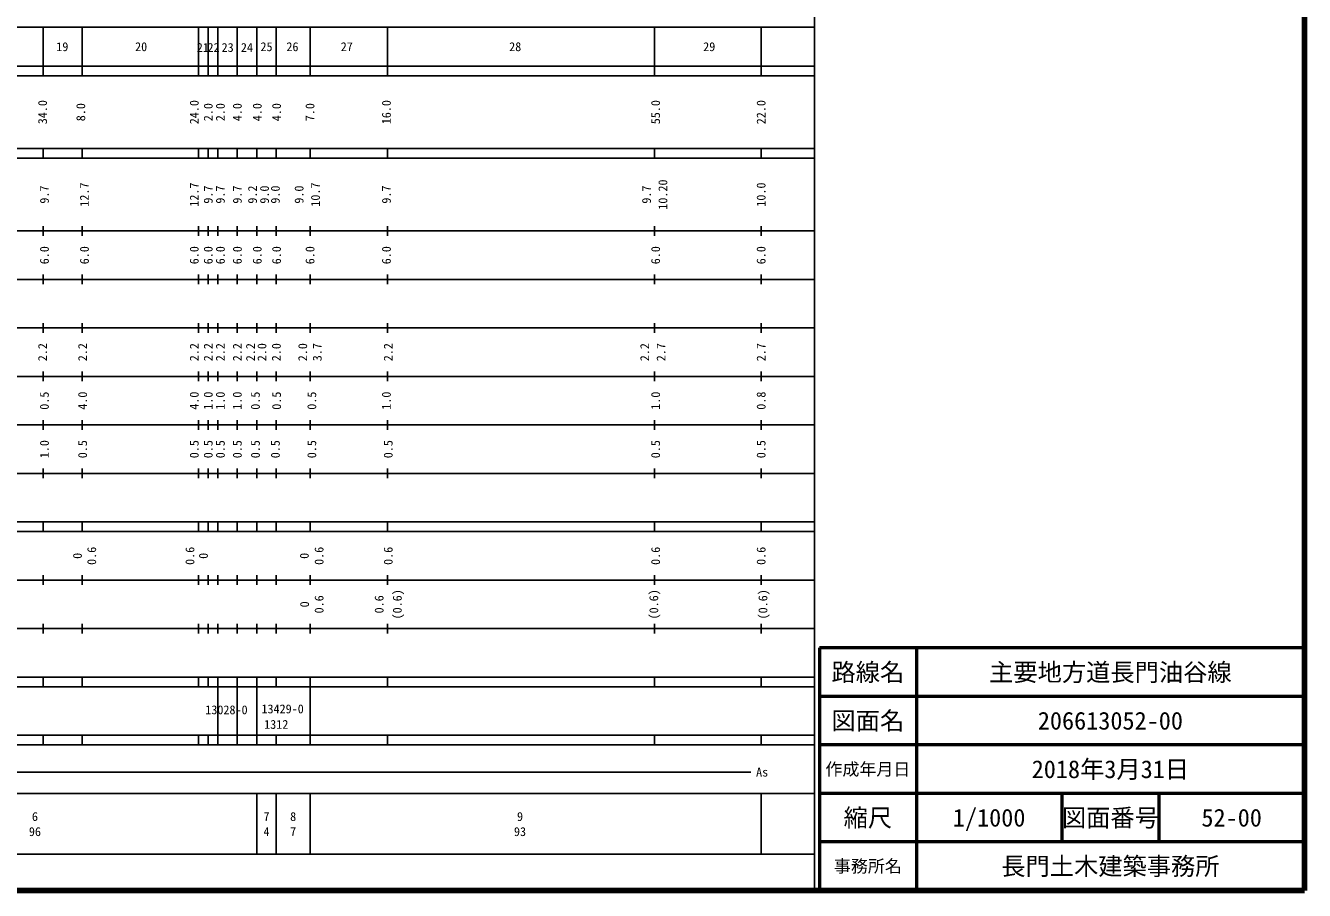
# Model space of a CAD drawing. Units: millimetres on the paper, enlarged 1000 times. Extents: x 40000 to 680000, y 20000 to 380000.
# Drawn here: x 416357 to 680000, y 20000 to 198357 of the extents above; entities that cross this region are included whole.
import ezdxf
from ezdxf.enums import TextEntityAlignment as Align

# ---------------------------------------------------------------- set-up
doc = ezdxf.new("R2010")
doc.units = ezdxf.units.MM
doc.header["$LTSCALE"] = 1000
for name, color, linetype, lineweight in [('M-TTL', 2, 'Continuous', 140), ('M-TTL-BAND', 7, 'Continuous', 25), ('M-TTL-FRAM', 2, 'Continuous', 50), ('M-TTL-LINE', 7, 'Continuous', 50), ('M-TTL-TXT', 7, 'Continuous', 13)]:
    doc.layers.add(name, color=color, linetype=linetype, lineweight=lineweight)
doc.styles.add('ＭＳ ゴシック', font='')
doc.styles.get('ＭＳ ゴシック').set_extended_font_data('MS Gothic')

msp = doc.modelspace()

# ---------------------------------------------------------------- linework, layer by layer
at = {"layer": 'M-TTL'}
for p, q in [((680000, 20000), (680000, 380000)), ((40000, 20000), (680000, 20000))]:
    msp.add_line(p, q, dxfattribs=at)
at = {"layer": 'M-TTL-BAND'}
for p, q in [((579000, 20000), (579000, 370000)), ((68000, 198000), (579000, 198000)), ((420000, 198000), (420000, 188000)), ((428000, 198000), (428000, 188000)), ((452000, 198000), (452000, 188000)), ((454000, 198000), (454000, 188000)), ((456000, 198000), (456000, 188000)), ((460000, 198000), (460000, 188000)), ((464000, 198000), (464000, 188000)), ((468000, 198000), (468000, 188000)), ((475000, 198000), (475000, 188000)), ((491000, 198000), (491000, 188000)), ((546000, 198000), (546000, 188000)), ((568000, 198000), (568000, 188000)), ((40000, 190000), (579000, 190000)), ((40000, 188000), (579000, 188000)), ((40000, 173000), (579000, 173000)), ((420000, 173000), (420000, 171000)), ((428000, 173000), (428000, 171000)), ((452000, 173000), (452000, 171000)), ((454000, 173000), (454000, 171000)), ((456000, 173000), (456000, 171000)), ((460000, 173000), (460000, 171000)), ((464000, 173000), (464000, 171000)), ((468000, 171000), (468000, 173000)), ((475000, 173000), (475000, 171000)), ((491000, 173000), (491000, 171000)), ((546000, 173000), (546000, 171000)), ((568000, 171000), (568000, 173000)), ((40000, 171000), (579000, 171000)), ((40000, 156000), (579000, 156000)), ((420000, 157000), (420000, 155000)), ((428000, 157000), (428000, 155000)), ((452000, 157000), (452000, 155000)), ((454000, 157000), (454000, 155000)), ((456000, 157000), (456000, 155000)), ((460000, 157000), (460000, 155000)), ((464000, 157000), (464000, 155000)), ((468000, 155000), (468000, 157000)), ((475000, 157000), (475000, 155000)), ((491000, 157000), (491000, 155000)), ((546000, 157000), (546000, 155000)), ((568000, 155000), (568000, 157000)), ((46000, 146000), (579000, 146000)), ((420000, 147000), (420000, 145000)), ((428000, 147000), (428000, 145000)), ((452000, 147000), (452000, 145000)), ((454000, 147000), (454000, 145000)), ((456000, 147000), (456000, 145000)), ((460000, 147000), (460000, 145000)), ((464000, 147000), (464000, 145000)), ((468000, 145000), (468000, 147000)), ((475000, 147000), (475000, 145000)), ((491000, 147000), (491000, 145000)), ((546000, 147000), (546000, 145000)), ((568000, 145000), (568000, 147000)), ((52000, 136000), (579000, 136000)), ((420000, 137000), (420000, 135000)), ((428000, 137000), (428000, 135000)), ((452000, 137000), (452000, 135000)), ((454000, 137000), (454000, 135000)), ((456000, 137000), (456000, 135000)), ((460000, 137000), (460000, 135000)), ((464000, 137000), (464000, 135000)), ((468000, 135000), (468000, 137000)), ((475000, 137000), (475000, 135000)), ((491000, 137000), (491000, 135000)), ((546000, 137000), (546000, 135000)), ((568000, 135000), (568000, 137000)), ((420000, 127000), (420000, 125000)), ((428000, 127000), (428000, 125000)), ((452000, 127000), (452000, 125000)), ((454000, 127000), (454000, 125000)), ((456000, 127000), (456000, 125000)), ((460000, 127000), (460000, 125000)), ((464000, 127000), (464000, 125000)), ((468000, 125000), (468000, 127000)), ((475000, 127000), (475000, 125000)), ((491000, 127000), (491000, 125000)), ((546000, 127000), (546000, 125000)), ((568000, 125000), (568000, 127000)), ((46000, 126000), (579000, 126000)), ((420000, 117000), (420000, 115000)), ((428000, 117000), (428000, 115000)), ((452000, 117000), (452000, 115000)), ((454000, 117000), (454000, 115000)), ((456000, 117000), (456000, 115000)), ((460000, 117000), (460000, 115000)), ((464000, 117000), (464000, 115000)), ((468000, 115000), (468000, 117000)), ((475000, 117000), (475000, 115000)), ((491000, 117000), (491000, 115000)), ((546000, 117000), (546000, 115000)), ((568000, 115000), (568000, 117000)), ((52000, 116000), (579000, 116000)), ((46000, 106000), (579000, 106000)), ((420000, 107000), (420000, 105000)), ((428000, 107000), (428000, 105000)), ((452000, 107000), (452000, 105000)), ((454000, 107000), (454000, 105000)), ((456000, 107000), (456000, 105000)), ((460000, 107000), (460000, 105000)), ((464000, 107000), (464000, 105000)), ((468000, 105000), (468000, 107000)), ((475000, 107000), (475000, 105000)), ((491000, 107000), (491000, 105000)), ((546000, 107000), (546000, 105000)), ((568000, 105000), (568000, 107000)), ((40000, 96000), (579000, 96000)), ((420000, 96000), (420000, 94000)), ((428000, 96000), (428000, 94000)), ((452000, 96000), (452000, 94000)), ((454000, 96000), (454000, 94000)), ((456000, 96000), (456000, 94000)), ((460000, 96000), (460000, 94000)), ((464000, 96000), (464000, 94000)), ((468000, 94000), (468000, 96000)), ((475000, 96000), (475000, 94000)), ((491000, 96000), (491000, 94000)), ((546000, 96000), (546000, 94000)), ((568000, 94000), (568000, 96000)), ((40000, 94000), (579000, 94000)), ((420000, 85000), (420000, 83000)), ((428000, 85000), (428000, 83000)), ((452000, 85000), (452000, 83000)), ((454000, 85000), (454000, 83000)), ((456000, 85000), (456000, 83000)), ((460000, 85000), (460000, 83000)), ((464000, 85000), (464000, 83000)), ((468000, 83000), (468000, 85000)), ((475000, 85000), (475000, 83000)), ((491000, 85000), (491000, 83000)), ((546000, 85000), (546000, 83000)), ((568000, 83000), (568000, 85000)), ((49000, 84000), (579000, 84000)), ((40000, 74000), (579000, 74000)), ((420000, 75000), (420000, 73000)), ((428000, 75000), (428000, 73000)), ((452000, 75000), (452000, 73000)), ((454000, 75000), (454000, 73000)), ((456000, 75000), (456000, 73000)), ((460000, 75000), (460000, 73000)), ((464000, 75000), (464000, 73000)), ((468000, 73000), (468000, 75000)), ((475000, 75000), (475000, 73000)), ((491000, 75000), (491000, 73000)), ((546000, 75000), (546000, 73000)), ((568000, 73000), (568000, 75000)), ((40000, 64000), (579000, 64000)), ((420000, 64000), (420000, 62000)), ((428000, 64000), (428000, 62000)), ((452000, 64000), (452000, 62000)), ((454000, 64000), (454000, 62000)), ((456000, 64000), (456000, 50000)), ((460000, 64000), (460000, 50000)), ((464000, 64000), (464000, 52000)), ((468000, 62000), (468000, 64000)), ((475000, 64000), (475000, 52000)), ((491000, 64000), (491000, 62000)), ((546000, 64000), (546000, 62000)), ((568000, 62000), (568000, 64000)), ((40000, 62000), (579000, 62000)), ((40000, 52000), (579000, 52000)), ((420000, 52000), (420000, 50000)), ((428000, 52000), (428000, 50000)), ((452000, 52000), (452000, 50000)), ((454000, 52000), (454000, 50000)), ((464000, 52000), (464000, 50000)), ((468000, 50000), (468000, 52000)), ((475000, 52000), (475000, 50000)), ((491000, 52000), (491000, 50000)), ((546000, 52000), (546000, 50000)), ((568000, 50000), (568000, 52000)), ((40000, 50000), (579000, 50000)), ((70805, 44406), (565903, 44406)), ((40000, 40000), (579000, 40000)), ((464000, 40000), (464000, 27500)), ((468000, 40000), (468000, 27500)), ((475000, 40000), (475000, 27500)), ((568000, 40000), (568000, 27500)), ((68000, 27500), (579000, 27500))]:
    msp.add_line(p, q, dxfattribs=at)
at = {"layer": 'M-TTL-FRAM'}
for p, q in [((680000, 70000), (580000, 70000)), ((580000, 70000), (580000, 20000))]:
    msp.add_line(p, q, dxfattribs=at)
at = {"layer": 'M-TTL-LINE'}
for p, q in [((600000, 70000), (600000, 20000)), ((680000, 60000), (580000, 60000)), ((680000, 50000), (580000, 50000)), ((680000, 40000), (580000, 40000)), ((630000, 40000), (630000, 30000)), ((650000, 40000), (650000, 30000)), ((680000, 30000), (580000, 30000))]:
    msp.add_line(p, q, dxfattribs=at)

# ---------------------------------------------------------------- texts
at = {"layer": 'M-TTL-BAND', "style": 'ＭＳ ゴシック'}
for s, p in [('19', (423929, 194000)), ('20', (440180, 194000)), ('21', (452898, 193841)), ('22', (455112, 193841)), ('23', (458018, 193841)), ('24', (461989, 193841)), ('25', (466029, 194000)), ('26', (471370, 194000)), ('27', (482573, 194000)), ('28', (517296, 194000)), ('29', (557298, 194000)), ('13028-0', (457768, 57245)), ('13429-0', (469345, 57440)), ('1312', (468037, 54245)), ('As', (568201, 44406)), ('6', (418288, 35238)), ('7', (466032, 35238)), ('8', (471523, 35238)), ('9', (518288, 35238)), ('96', (418288, 32131)), ('4', (466032, 32131)), ('7', (471523, 32131)), ('93', (518288, 32131))]:
    msp.add_text(s, height=1833, dxfattribs=at).set_placement(p, align=Align.MIDDLE_CENTER)
for s, p in [('34.0', (419855, 180500)), ('8.0', (427730, 180500)), ('24.0', (451118, 180500)), ('2.0', (454000, 180500)), ('2.0', (456504, 180500)), ('4.0', (460000, 180500)), ('4.0', (464107, 180500)), ('4.0', (468094, 180500)), ('7.0', (474982, 180500)), ('16.0', (490733, 180500)), ('55.0', (546235, 180500)), ('22.0', (567985, 180500)), ('10.20', (547735, 163500)), ('9.7', (420230, 163500)), ('12.7', (428480, 163500)), ('12.7', (451118, 163500)), ('9.7', (454000, 163500)), ('9.7', (456504, 163500)), ('9.7', (460000, 163500)), ('9.2', (463136, 163500)), ('9.0', (465607, 163500)), ('9.0', (467843, 163500)), ('9.0', (472732, 163500)), ('10.7', (476107, 163500)), ('9.7', (490733, 163500)), ('9.7', (544360, 163500)), ('10.0', (567985, 163500)), ('6.0', (420230, 151000)), ('6.0', (428480, 151000)), ('6.0', (451118, 151000)), ('6.0', (454000, 151000)), ('6.0', (456504, 151000)), ('6.0', (460000, 151000)), ('6.0', (464107, 151000)), ('6.0', (468093, 151000)), ('6.0', (474982, 151000)), ('6.0', (490733, 151000)), ('6.0', (546235, 151000)), ('6.0', (567985, 151000)), ('2.2', (419855, 131000)), ('2.2', (428105, 131000)), ('2.2', (451118, 131000)), ('2.2', (454000, 131000)), ('2.2', (456504, 131000)), ('2.2', (460000, 131000)), ('2.2', (462719, 131000)), ('2.0', (465080, 131000)), ('2.0', (468043, 131000)), ('2.0', (473482, 131000)), ('3.7', (476482, 131000)), ('2.2', (491108, 131000)), ('2.2', (543985, 131000)), ('2.7', (547360, 131000)), ('2.7', (567985, 131000)), ('0.5', (420230, 121000)), ('4.0', (428105, 121000)), ('4.0', (451118, 121000)), ('1.0', (454000, 121000)), ('1.0', (456504, 121000)), ('1.0', (460000, 121000)), ('0.5', (463732, 121000)), ('0.5', (468093, 121000)), ('0.5', (475357, 121000)), ('1.0', (490733, 121000)), ('1.0', (546235, 121000)), ('0.8', (567985, 121000)), ('1.0', (420230, 111000)), ('0.5', (428105, 111000)), ('0.5', (451118, 111000)), ('0.5', (454000, 111000)), ('0.5', (456504, 111000)), ('0.5', (460000, 111000)), ('0.5', (463732, 111000)), ('0.5', (467843, 111000)), ('0.5', (475357, 111000)), ('0.5', (491108, 111000)), ('0.5', (546235, 111000)), ('0.5', (567985, 111000)), ('0.6', (429980, 89000)), ('0.6', (450231, 89000)), ('0.6', (476857, 89000)), ('0.6', (491108, 89000)), ('0.6', (546235, 89000)), ('0.6', (567985, 89000)), ('0', (427045, 89000)), ('0', (453006, 89000)), ('0', (473807, 89000)), ('(0.6)', (492983, 79000)), ('(0.6)', (545860, 79000)), ('(0.6)', (568361, 79000)), ('0', (473857, 79000)), ('0.6', (476857, 79000)), ('0.6', (489233, 79000))]:
    msp.add_text(s, height=1833, rotation=90, dxfattribs=at).set_placement(p, align=Align.MIDDLE_CENTER)
at = {"layer": 'M-TTL-TXT', "style": 'ＭＳ ゴシック'}
for s, height, p in [('路線名', 3666, (590000, 65000)), ('主要地方道長門油谷線', 3666, (640000, 65000)), ('図面名', 3666, (590000, 55000)), ('206613052-00', 3666, (640000, 55000)), ('作成年月日', 2566, (590000, 45000)), ('2018年3月31日', 3666, (640000, 45000)), ('縮尺', 3666, (590000, 35000)), ('1/1000', 3666, (615000, 35000)), ('図面番号', 3666, (640000, 35000)), ('52-00', 3666, (665000, 35000)), ('事務所名', 2566, (590000, 25000)), ('長門土木建築事務所', 3666, (640000, 25000))]:
    msp.add_text(s, height=height, dxfattribs=at).set_placement(p, align=Align.MIDDLE_CENTER)

doc.saveas('drawing.dxf')
